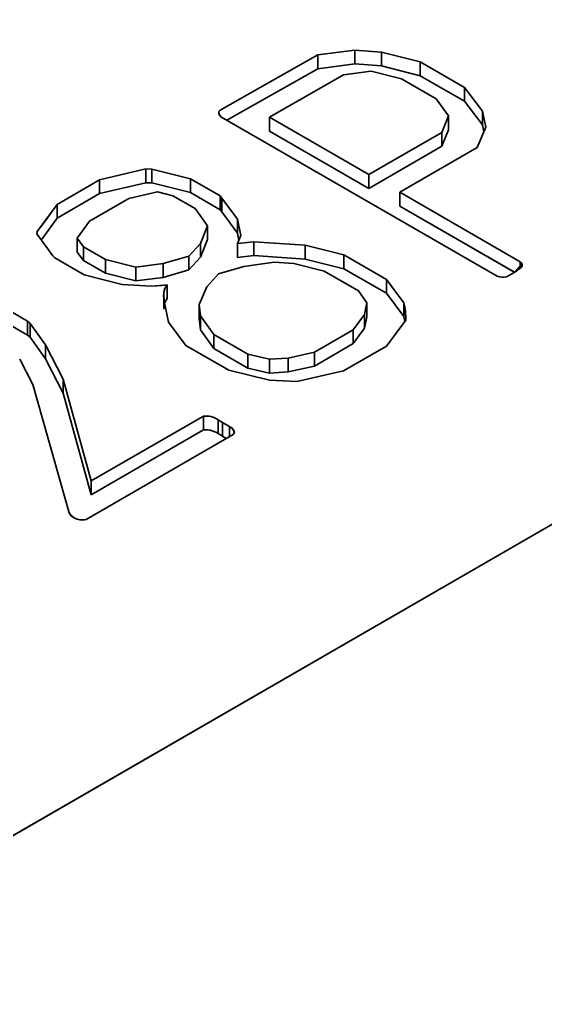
# Model space of a CAD drawing. Extents: x 146 to 1134, y 78 to 926.
# Drawn here: x 801.219 to 802.77, y 848.172 to 851.082 of the extents above; entities that cross this region are included whole.
import ezdxf

# ---------------------------------------------------------------- set-up
doc = ezdxf.new("R2010")
doc.units = 0

msp = doc.modelspace()

# ---------------------------------------------------------------- linework, layer by layer
at = {"color": 7, "lineweight": 35}
for p, q in [((813.0307, 855.5045), (789.0995, 841.6877)), ((789.0995, 841.6877), (813.0307, 855.5045))]:
    msp.add_line(p, q, dxfattribs=at)
at = {"color": 7, "lineweight": 35, "ltscale": 0.002758}
for p, q in [((802.2073, 850.9923), (802.098, 850.978)), ((802.2073, 850.9923), (802.098, 850.978)), ((802.098, 850.9372), (802.2073, 850.9515)), ((802.2073, 850.9515), (802.098, 850.9372))]:
    msp.add_line(p, q, dxfattribs=at)
at = {"color": 7, "lineweight": 35, "ltscale": 0.001976}
for p, q in [((802.2861, 850.9862), (802.2073, 850.9923)), ((802.2861, 850.9862), (802.2073, 850.9923)), ((802.2073, 850.9515), (802.2861, 850.9454)), ((802.2861, 850.9454), (802.2073, 850.9515))]:
    msp.add_line(p, q, dxfattribs=at)
at = {"color": 7, "lineweight": 35, "ltscale": 0.001019}
for p, q in [((802.2073, 850.9515), (802.2073, 850.9923)), ((802.2073, 850.9923), (802.2073, 850.9515)), ((802.2861, 850.9454), (802.2861, 850.9862)), ((802.2861, 850.9862), (802.2861, 850.9454)), ((802.5311, 850.8412), (802.5311, 850.882)), ((802.5311, 850.882), (802.5311, 850.8412)), ((802.4845, 850.7979), (802.4845, 850.7571)), ((802.4845, 850.7571), (802.4845, 850.7979)), ((802.4648, 850.7493), (802.4648, 850.7085)), ((802.4648, 850.7085), (802.4648, 850.7493)), ((801.7176, 850.384), (801.7176, 850.3433)), ((801.7176, 850.3433), (801.7176, 850.384)), ((801.5615, 850.3513), (801.5615, 850.3105)), ((801.5615, 850.3105), (801.5615, 850.3513)), ((801.8044, 849.8601), (801.8044, 849.9009)), ((801.8044, 849.9009), (801.8044, 849.8601))]:
    msp.add_line(p, q, dxfattribs=at)
at = {"color": 7, "lineweight": 35, "ltscale": 0.002951}
for p, q in [((802.4006, 850.9573), (802.2861, 850.9862)), ((802.4006, 850.9573), (802.2861, 850.9862)), ((802.2861, 850.9454), (802.4006, 850.9165)), ((802.4006, 850.9165), (802.2861, 850.9454)), ((802.3456, 850.9074), (802.4479, 850.8484)), ((802.3456, 850.9074), (802.4479, 850.8484))]:
    msp.add_line(p, q, dxfattribs=at)
at = {"color": 7, "lineweight": 35, "ltscale": 0.008272}
msp.add_line((802.098, 850.978), (801.8102, 850.8146), dxfattribs=at)
msp.add_line((802.098, 850.978), (801.8102, 850.8146), dxfattribs=at)
at = {"color": 7, "lineweight": 35, "ltscale": 0.001021}
for p, q in [((802.098, 850.978), (802.098, 850.9372)), ((802.098, 850.9372), (802.098, 850.978)), ((802.4006, 850.9165), (802.4006, 850.9573)), ((802.4006, 850.9573), (802.4006, 850.9165)), ((802.584, 850.7714), (802.584, 850.8123)), ((802.584, 850.8123), (802.584, 850.7714)), ((801.9562, 850.7939), (801.9562, 850.7531)), ((801.9562, 850.7531), (801.9562, 850.7939)), ((801.591, 850.6006), (801.591, 850.6414)), ((801.591, 850.6414), (801.591, 850.6006)), ((801.6085, 850.6001), (801.6085, 850.6409)), ((801.6085, 850.6409), (801.6085, 850.6001)), ((801.4545, 850.6093), (801.4545, 850.5684)), ((801.4545, 850.5684), (801.4545, 850.6093)), ((801.7225, 850.5714), (801.7225, 850.6122)), ((801.7225, 850.6122), (801.7225, 850.5714)), ((802.2492, 850.6248), (802.2492, 850.584)), ((802.2492, 850.584), (802.2492, 850.6248)), ((801.8101, 850.5208), (801.8101, 850.5616)), ((801.8101, 850.5616), (801.8101, 850.5208)), ((801.8154, 850.5145), (801.8154, 850.5554)), ((801.8154, 850.5554), (801.8154, 850.5145)), ((802.3401, 850.5315), (802.3401, 850.5723)), ((802.3401, 850.5723), (802.3401, 850.5315)), ((801.3289, 850.4958), (801.3289, 850.5367)), ((801.3289, 850.5367), (801.3289, 850.4958)), ((801.8614, 850.452), (801.8614, 850.4928)), ((801.8614, 850.4928), (801.8614, 850.452)), ((801.7733, 850.4736), (801.7733, 850.4328)), ((801.7733, 850.4328), (801.7733, 850.4736)), ((801.3884, 850.4368), (801.3884, 850.3959)), ((801.3884, 850.3959), (801.3884, 850.4368)), ((801.4068, 850.4113), (801.4068, 850.3705)), ((801.4068, 850.3705), (801.4068, 850.4113)), ((801.7526, 850.4216), (801.7526, 850.3808)), ((801.7526, 850.3808), (801.7526, 850.4216)), ((801.8614, 850.3799), (801.8614, 850.4208)), ((801.8614, 850.4208), (801.8614, 850.3799)), ((801.9097, 850.3853), (801.9097, 850.4261)), ((801.9097, 850.4261), (801.9097, 850.3853)), ((802.0607, 850.3753), (802.0607, 850.4161)), ((802.0607, 850.4161), (802.0607, 850.3753)), ((801.4714, 850.374), (801.4714, 850.3332)), ((801.4714, 850.3332), (801.4714, 850.374)), ((802.1752, 850.3468), (802.1752, 850.3876)), ((802.1752, 850.3876), (802.1752, 850.3468)), ((801.6418, 850.3616), (801.6418, 850.3208)), ((801.6418, 850.3208), (801.6418, 850.3616)), ((802.3008, 850.2742), (802.3008, 850.3151)), ((802.3008, 850.3151), (802.3008, 850.2742)), ((801.6534, 850.2586), (801.6534, 850.2994)), ((801.6534, 850.2994), (801.6534, 850.2586)), ((801.6437, 850.2275), (801.6437, 850.2684)), ((801.7479, 850.2408), (801.7479, 850.2)), ((801.7479, 850.2), (801.7479, 850.2408)), ((802.2435, 850.2457), (802.2435, 850.2049)), ((802.2435, 850.2049), (802.2435, 850.2457)), ((802.3519, 850.2054), (802.3519, 850.2462)), ((802.3519, 850.2462), (802.3519, 850.2054)), ((801.7526, 850.2073), (801.7526, 850.1664)), ((801.7526, 850.1664), (801.7526, 850.2073)), ((802.2364, 850.2117), (802.2364, 850.1709)), ((802.2364, 850.1709), (802.2364, 850.2117)), ((801.2417, 850.1509), (801.2417, 850.1917)), ((801.2417, 850.1917), (801.2417, 850.1509)), ((801.249, 850.1445), (801.249, 850.1853)), ((801.249, 850.1853), (801.249, 850.1445)), ((802.2028, 850.1664), (802.2028, 850.1256)), ((802.2028, 850.1256), (802.2028, 850.1664)), ((801.7916, 850.152), (801.7916, 850.1111)), ((801.7916, 850.1111), (801.7916, 850.152)), ((801.2946, 850.081), (801.2946, 850.1218)), ((801.2946, 850.1218), (801.2946, 850.081)), ((801.8915, 850.0943), (801.8915, 850.0535)), ((801.8915, 850.0535), (801.8915, 850.0943)), ((801.9556, 850.0795), (801.9556, 850.0387)), ((801.9556, 850.0387), (801.9556, 850.0795)), ((802.0107, 850.0827), (802.0107, 850.0419)), ((802.0107, 850.0419), (802.0107, 850.0827)), ((802.0882, 850.1003), (802.0882, 850.0594)), ((802.0882, 850.0594), (802.0882, 850.1003)), ((801.3473, 849.9792), (801.3473, 850.0201)), ((801.3473, 850.0201), (801.3473, 849.9792)), ((801.7609, 849.8705), (801.7609, 849.9113)), ((801.7609, 849.9113), (801.7609, 849.8705)), ((801.8169, 849.8518), (801.8169, 849.8926)), ((801.8169, 849.8926), (801.8169, 849.8518)), ((801.4299, 849.6794), (801.4299, 849.7202)), ((801.4299, 849.7202), (801.4299, 849.6794))]:
    msp.add_line(p, q, dxfattribs=at)
at = {"color": 7, "lineweight": 35, "ltscale": 0.003767}
for p, q in [((802.5311, 850.882), (802.4006, 850.9573)), ((802.5311, 850.882), (802.4006, 850.9573)), ((802.4006, 850.9165), (802.5311, 850.8412)), ((802.5311, 850.8412), (802.4006, 850.9165))]:
    msp.add_line(p, q, dxfattribs=at)
at = {"color": 7, "lineweight": 35, "ltscale": 0.0077}
for p, q in [((801.8301, 850.7851), (802.098, 850.9372)), ((802.098, 850.9372), (801.8301, 850.7851))]:
    msp.add_line(p, q, dxfattribs=at)
at = {"color": 7, "lineweight": 35, "ltscale": 0.002071}
msp.add_line((802.1738, 850.9196), (802.256, 850.9298), dxfattribs=at)
msp.add_line((802.1738, 850.9196), (802.256, 850.9298), dxfattribs=at)
at = {"color": 7, "lineweight": 35, "ltscale": 0.00231}
msp.add_line((802.256, 850.9298), (802.3456, 850.9074), dxfattribs=at)
msp.add_line((802.256, 850.9298), (802.3456, 850.9074), dxfattribs=at)
at = {"color": 7, "lineweight": 35, "ltscale": 0.00628}
msp.add_line((801.9562, 850.7939), (802.1738, 850.9196), dxfattribs=at)
msp.add_line((801.9562, 850.7939), (802.1738, 850.9196), dxfattribs=at)
at = {"color": 7, "lineweight": 35, "ltscale": 0.002188}
msp.add_line((802.584, 850.8123), (802.5311, 850.882), dxfattribs=at)
msp.add_line((802.584, 850.8123), (802.5311, 850.882), dxfattribs=at)
at = {"color": 7, "lineweight": 35, "ltscale": 0.00156}
msp.add_line((802.4479, 850.8484), (802.4845, 850.7979), dxfattribs=at)
msp.add_line((802.4479, 850.8484), (802.4845, 850.7979), dxfattribs=at)
at = {"color": 7, "lineweight": 35, "ltscale": 0.002189}
for p, q in [((802.5311, 850.8412), (802.584, 850.7714)), ((802.584, 850.7714), (802.5311, 850.8412))]:
    msp.add_line(p, q, dxfattribs=at)
at = {"color": 7, "lineweight": 35, "ltscale": 0.000145983}
msp.add_line((801.8102, 850.8146), (801.8058, 850.8108), dxfattribs=at)
msp.add_line((801.8102, 850.8146), (801.8058, 850.8108), dxfattribs=at)
at = {"color": 7, "lineweight": 35, "ltscale": 0.000198165}
msp.add_line((801.8058, 850.8108), (801.8068, 850.8029), dxfattribs=at)
at = {"color": 7, "lineweight": 35, "ltscale": 0.001206}
msp.add_line((802.5942, 850.7651), (802.584, 850.8123), dxfattribs=at)
msp.add_line((802.5942, 850.7651), (802.584, 850.8123), dxfattribs=at)
at = {"color": 7, "lineweight": 35, "ltscale": 0.000225273}
msp.add_line((801.8068, 850.8029), (801.812, 850.7956), dxfattribs=at)
at = {"color": 7, "lineweight": 35, "ltscale": 0.02356}
msp.add_line((801.812, 850.7956), (802.6282, 850.3244), dxfattribs=at)
msp.add_line((801.812, 850.7956), (802.6282, 850.3244), dxfattribs=at)
at = {"color": 7, "lineweight": 35, "ltscale": 0.008457}
for p, q in [((802.2492, 850.6248), (801.9562, 850.7939)), ((802.2492, 850.6248), (801.9562, 850.7939)), ((802.2492, 850.584), (801.9562, 850.7531)), ((801.9562, 850.7531), (802.2492, 850.584))]:
    msp.add_line(p, q, dxfattribs=at)
at = {"color": 7, "lineweight": 35, "ltscale": 0.001311}
for p, q in [((802.4845, 850.7979), (802.4648, 850.7493)), ((802.4845, 850.7979), (802.4648, 850.7493)), ((802.4845, 850.7571), (802.4648, 850.7085)), ((802.4648, 850.7085), (802.4845, 850.7571))]:
    msp.add_line(p, q, dxfattribs=at)
at = {"color": 7, "lineweight": 35, "ltscale": 0.006223}
msp.add_line((802.4648, 850.7493), (802.2492, 850.6248), dxfattribs=at)
msp.add_line((802.4648, 850.7493), (802.2492, 850.6248), dxfattribs=at)
at = {"color": 7, "lineweight": 35, "ltscale": 0.001639}
msp.add_line((802.5691, 850.7046), (802.5942, 850.7651), dxfattribs=at)
msp.add_line((802.5691, 850.7046), (802.5942, 850.7651), dxfattribs=at)
at = {"color": 7, "lineweight": 35, "ltscale": 0.000519859}
for p, q in [((802.584, 850.7714), (802.5884, 850.7511)), ((802.5884, 850.7511), (802.584, 850.7714))]:
    msp.add_line(p, q, dxfattribs=at)
at = {"color": 7, "lineweight": 35, "ltscale": 0.006224}
for p, q in [((802.4648, 850.7085), (802.2492, 850.584)), ((802.2492, 850.584), (802.4648, 850.7085))]:
    msp.add_line(p, q, dxfattribs=at)
at = {"color": 7, "lineweight": 35, "ltscale": 0.006611}
msp.add_line((802.3401, 850.5723), (802.5691, 850.7046), dxfattribs=at)
msp.add_line((802.3401, 850.5723), (802.5691, 850.7046), dxfattribs=at)
at = {"color": 7, "lineweight": 35, "ltscale": 0.003507}
for p, q in [((801.591, 850.6414), (801.4545, 850.6093)), ((801.591, 850.6414), (801.4545, 850.6093)), ((801.4545, 850.5684), (801.591, 850.6006)), ((801.4545, 850.5684), (801.591, 850.6006))]:
    msp.add_line(p, q, dxfattribs=at)
at = {"color": 7, "lineweight": 35, "ltscale": 0.000438097}
for p, q in [((801.6085, 850.6409), (801.591, 850.6414)), ((801.6085, 850.6409), (801.591, 850.6414)), ((801.591, 850.6006), (801.6085, 850.6001)), ((801.591, 850.6006), (801.6085, 850.6001))]:
    msp.add_line(p, q, dxfattribs=at)
at = {"color": 7, "lineweight": 35, "ltscale": 0.002938}
for p, q in [((801.7225, 850.6122), (801.6085, 850.6409)), ((801.7225, 850.6122), (801.6085, 850.6409)), ((801.6085, 850.6001), (801.7225, 850.5714)), ((801.6085, 850.6001), (801.7225, 850.5714))]:
    msp.add_line(p, q, dxfattribs=at)
at = {"color": 7, "lineweight": 35, "ltscale": 0.003627}
for p, q in [((801.4545, 850.6093), (801.3289, 850.5367)), ((801.4545, 850.6093), (801.3289, 850.5367)), ((801.3289, 850.4958), (801.4545, 850.5684)), ((801.3289, 850.4958), (801.4545, 850.5684)), ((802.3008, 850.3151), (802.1752, 850.3876)), ((802.3008, 850.3151), (802.1752, 850.3876)), ((802.1752, 850.3468), (802.3008, 850.2742)), ((802.1752, 850.3468), (802.3008, 850.2742))]:
    msp.add_line(p, q, dxfattribs=at)
at = {"color": 7, "lineweight": 35, "ltscale": 0.002529}
for p, q in [((801.8101, 850.5616), (801.7225, 850.6122)), ((801.8101, 850.5616), (801.7225, 850.6122)), ((801.7225, 850.5714), (801.8101, 850.5208)), ((801.7225, 850.5714), (801.8101, 850.5208))]:
    msp.add_line(p, q, dxfattribs=at)
at = {"color": 7, "lineweight": 35, "ltscale": 0.002167}
msp.add_line((801.541, 850.5542), (801.6254, 850.5736), dxfattribs=at)
msp.add_line((801.541, 850.5542), (801.6254, 850.5736), dxfattribs=at)
at = {"color": 7, "lineweight": 35, "ltscale": 0.001162}
msp.add_line((801.6254, 850.5736), (801.6705, 850.5623), dxfattribs=at)
msp.add_line((801.6254, 850.5736), (801.6705, 850.5623), dxfattribs=at)
at = {"color": 7, "lineweight": 35, "ltscale": 0.003357}
msp.add_line((801.4247, 850.4871), (801.541, 850.5542), dxfattribs=at)
msp.add_line((801.4247, 850.4871), (801.541, 850.5542), dxfattribs=at)
at = {"color": 7, "lineweight": 35, "ltscale": 0.001901}
msp.add_line((801.6705, 850.5623), (801.7364, 850.5243), dxfattribs=at)
msp.add_line((801.6705, 850.5623), (801.7364, 850.5243), dxfattribs=at)
at = {"color": 7, "lineweight": 35, "ltscale": 0.000205558}
for p, q in [((801.8154, 850.5554), (801.8101, 850.5616)), ((801.8154, 850.5554), (801.8101, 850.5616)), ((801.8101, 850.5208), (801.8154, 850.5145)), ((801.8101, 850.5208), (801.8154, 850.5145))]:
    msp.add_line(p, q, dxfattribs=at)
at = {"color": 7, "lineweight": 35, "ltscale": 0.001941}
for p, q in [((801.8614, 850.4928), (801.8154, 850.5554)), ((801.8614, 850.4928), (801.8154, 850.5554)), ((801.8154, 850.5145), (801.8614, 850.452)), ((801.8154, 850.5145), (801.8614, 850.452))]:
    msp.add_line(p, q, dxfattribs=at)
at = {"color": 7, "lineweight": 35, "ltscale": 0.01027}
msp.add_line((802.6959, 850.3669), (802.3401, 850.5723), dxfattribs=at)
msp.add_line((802.6959, 850.3669), (802.3401, 850.5723), dxfattribs=at)
at = {"color": 7, "lineweight": 35, "ltscale": 0.002491}
msp.add_line((801.3289, 850.5367), (801.2701, 850.4562), dxfattribs=at)
at = {"color": 7, "lineweight": 35, "ltscale": 0.00070881}
msp.add_line((801.3289, 850.5367), (801.3124, 850.5136), dxfattribs=at)
at = {"color": 7, "lineweight": 35, "ltscale": 0.001567}
msp.add_line((801.7364, 850.5243), (801.7733, 850.4736), dxfattribs=at)
msp.add_line((801.7364, 850.5243), (801.7733, 850.4736), dxfattribs=at)
at = {"color": 7, "lineweight": 35, "ltscale": 0.009796}
msp.add_line((802.3401, 850.5315), (802.6794, 850.3356), dxfattribs=at)
at = {"color": 7, "lineweight": 35, "ltscale": 0.00977}
msp.add_line((802.6785, 850.3361), (802.3401, 850.5315), dxfattribs=at)
at = {"color": 7, "lineweight": 35, "ltscale": 0.001073}
msp.add_line((801.296, 850.4905), (801.2701, 850.4562), dxfattribs=at)
at = {"color": 7, "lineweight": 35, "ltscale": 0.001989}
msp.add_line((801.2823, 850.4313), (801.3289, 850.4958), dxfattribs=at)
at = {"color": 7, "lineweight": 35, "ltscale": 0.001991}
msp.add_line((801.2824, 850.4312), (801.3289, 850.4958), dxfattribs=at)
at = {"color": 7, "lineweight": 35, "ltscale": 0.000709168}
msp.add_line((801.3124, 850.5136), (801.296, 850.4905), dxfattribs=at)
at = {"color": 7, "lineweight": 35, "ltscale": 0.001551}
msp.add_line((801.3884, 850.4368), (801.4247, 850.4871), dxfattribs=at)
msp.add_line((801.3884, 850.4368), (801.4247, 850.4871), dxfattribs=at)
at = {"color": 7, "lineweight": 35, "ltscale": 0.00122}
msp.add_line((801.871, 850.4449), (801.8614, 850.4928), dxfattribs=at)
msp.add_line((801.871, 850.4449), (801.8614, 850.4928), dxfattribs=at)
at = {"color": 7, "lineweight": 35, "ltscale": 0.001399}
for p, q in [((801.7733, 850.4736), (801.7526, 850.4216)), ((801.7733, 850.4736), (801.7526, 850.4216)), ((801.7526, 850.3808), (801.7733, 850.4328)), ((801.7526, 850.3808), (801.7733, 850.4328))]:
    msp.add_line(p, q, dxfattribs=at)
at = {"color": 7, "lineweight": 35, "ltscale": 0.000174758}
msp.add_line((801.2701, 850.4562), (801.2695, 850.4492), dxfattribs=at)
msp.add_line((801.2701, 850.4562), (801.2695, 850.4492), dxfattribs=at)
at = {"color": 7, "lineweight": 35, "ltscale": 0.001998}
msp.add_line((801.2695, 850.4492), (801.316, 850.3843), dxfattribs=at)
msp.add_line((801.2695, 850.4492), (801.316, 850.3843), dxfattribs=at)
at = {"color": 7, "lineweight": 35, "ltscale": 0.000785632}
for p, q in [((801.4068, 850.4113), (801.3884, 850.4368)), ((801.4068, 850.4113), (801.3884, 850.4368)), ((801.3884, 850.3959), (801.4068, 850.3705)), ((801.3884, 850.3959), (801.4068, 850.3705))]:
    msp.add_line(p, q, dxfattribs=at)
at = {"color": 7, "lineweight": 35, "ltscale": 0.000527577}
msp.add_line((801.8614, 850.452), (801.8655, 850.4313), dxfattribs=at)
msp.add_line((801.8614, 850.452), (801.8655, 850.4313), dxfattribs=at)
at = {"color": 7, "lineweight": 35, "ltscale": 0.000650569}
msp.add_line((801.8614, 850.4208), (801.871, 850.4449), dxfattribs=at)
msp.add_line((801.8614, 850.4208), (801.871, 850.4449), dxfattribs=at)
at = {"color": 7, "lineweight": 35, "ltscale": 0.001864}
for p, q in [((801.4714, 850.374), (801.4068, 850.4113)), ((801.4714, 850.374), (801.4068, 850.4113)), ((801.4068, 850.3705), (801.4714, 850.3332)), ((801.4068, 850.3705), (801.4714, 850.3332))]:
    msp.add_line(p, q, dxfattribs=at)
at = {"color": 7, "lineweight": 35, "ltscale": 0.001285}
msp.add_line((801.7526, 850.4216), (801.7176, 850.384), dxfattribs=at)
msp.add_line((801.7526, 850.4216), (801.7176, 850.384), dxfattribs=at)
at = {"color": 7, "lineweight": 35, "ltscale": 0.001214}
for p, q in [((801.9097, 850.4261), (801.8614, 850.4208)), ((801.9097, 850.4261), (801.8614, 850.4208)), ((801.8614, 850.3799), (801.9097, 850.3853)), ((801.8614, 850.3799), (801.9097, 850.3853))]:
    msp.add_line(p, q, dxfattribs=at)
at = {"color": 7, "lineweight": 35, "ltscale": 0.003785}
for p, q in [((802.0607, 850.4161), (801.9097, 850.4261)), ((802.0607, 850.4161), (801.9097, 850.4261)), ((801.9097, 850.3853), (802.0607, 850.3753)), ((801.9097, 850.3853), (802.0607, 850.3753))]:
    msp.add_line(p, q, dxfattribs=at)
at = {"color": 7, "lineweight": 35, "ltscale": 0.002948}
for p, q in [((802.1752, 850.3876), (802.0607, 850.4161)), ((802.1752, 850.3876), (802.0607, 850.4161)), ((802.0607, 850.3753), (802.1752, 850.3468)), ((802.0607, 850.3753), (802.1752, 850.3468))]:
    msp.add_line(p, q, dxfattribs=at)
at = {"color": 7, "lineweight": 35, "ltscale": 0.000210533}
msp.add_line((801.316, 850.3843), (801.3222, 850.3785), dxfattribs=at)
msp.add_line((801.316, 850.3843), (801.3222, 850.3785), dxfattribs=at)
at = {"color": 7, "lineweight": 35, "ltscale": 0.002497}
msp.add_line((801.3222, 850.3785), (801.4087, 850.3286), dxfattribs=at)
msp.add_line((801.3222, 850.3785), (801.4087, 850.3286), dxfattribs=at)
at = {"color": 7, "lineweight": 35, "ltscale": 0.002324}
for p, q in [((801.5615, 850.3513), (801.4714, 850.374)), ((801.5615, 850.3513), (801.4714, 850.374)), ((801.4714, 850.3332), (801.5615, 850.3105)), ((801.4714, 850.3332), (801.5615, 850.3105))]:
    msp.add_line(p, q, dxfattribs=at)
at = {"color": 7, "lineweight": 35, "ltscale": 0.001975}
for p, q in [((801.7176, 850.384), (801.6418, 850.3616)), ((801.7176, 850.384), (801.6418, 850.3616)), ((801.6418, 850.3208), (801.7176, 850.3433)), ((801.6418, 850.3208), (801.7176, 850.3433))]:
    msp.add_line(p, q, dxfattribs=at)
at = {"color": 7, "lineweight": 35, "ltscale": 0.001284}
msp.add_line((801.7176, 850.3433), (801.7526, 850.3808), dxfattribs=at)
msp.add_line((801.7176, 850.3433), (801.7526, 850.3808), dxfattribs=at)
at = {"color": 7, "lineweight": 35, "ltscale": 0.002025}
msp.add_line((801.6418, 850.3616), (801.5615, 850.3513), dxfattribs=at)
msp.add_line((801.6418, 850.3616), (801.5615, 850.3513), dxfattribs=at)
at = {"color": 7, "lineweight": 35, "ltscale": 0.001953}
msp.add_line((801.8057, 850.3312), (801.8805, 850.3536), dxfattribs=at)
msp.add_line((801.8057, 850.3312), (801.8805, 850.3536), dxfattribs=at)
at = {"color": 7, "lineweight": 35, "ltscale": 0.002239}
msp.add_line((801.8805, 850.3536), (801.9692, 850.366), dxfattribs=at)
msp.add_line((801.8805, 850.3536), (801.9692, 850.366), dxfattribs=at)
at = {"color": 7, "lineweight": 35, "ltscale": 0.001456}
msp.add_line((801.9692, 850.366), (802.0273, 850.362), dxfattribs=at)
msp.add_line((801.9692, 850.366), (802.0273, 850.362), dxfattribs=at)
at = {"color": 7, "lineweight": 35, "ltscale": 0.002312}
msp.add_line((802.0273, 850.362), (802.1171, 850.3398), dxfattribs=at)
msp.add_line((802.0273, 850.362), (802.1171, 850.3398), dxfattribs=at)
at = {"color": 7, "lineweight": 35, "ltscale": 0.000589274}
msp.add_line((802.6794, 850.3367), (802.6987, 850.3502), dxfattribs=at)
at = {"color": 7, "lineweight": 35, "ltscale": 0.000480652}
msp.add_line((802.6959, 850.3477), (802.6959, 850.3669), dxfattribs=at)
at = {"color": 7, "lineweight": 35, "ltscale": 0.000479126}
msp.add_line((802.6959, 850.3669), (802.6959, 850.3478), dxfattribs=at)
at = {"color": 7, "lineweight": 35, "ltscale": 0.002904}
msp.add_line((801.4087, 850.3286), (801.5214, 850.3005), dxfattribs=at)
msp.add_line((801.4087, 850.3286), (801.5214, 850.3005), dxfattribs=at)
at = {"color": 7, "lineweight": 35, "ltscale": 0.002024}
msp.add_line((801.5615, 850.3105), (801.6418, 850.3208), dxfattribs=at)
msp.add_line((801.5615, 850.3105), (801.6418, 850.3208), dxfattribs=at)
at = {"color": 7, "lineweight": 35, "ltscale": 0.001288}
msp.add_line((801.7711, 850.293), (801.8057, 850.3312), dxfattribs=at)
msp.add_line((801.7711, 850.293), (801.8057, 850.3312), dxfattribs=at)
at = {"color": 7, "lineweight": 35, "ltscale": 0.002916}
msp.add_line((802.1171, 850.3398), (802.2181, 850.2816), dxfattribs=at)
msp.add_line((802.1171, 850.3398), (802.2181, 850.2816), dxfattribs=at)
at = {"color": 7, "lineweight": 35, "ltscale": 0.002144}
for p, q in [((802.3519, 850.2462), (802.3008, 850.3151)), ((802.3519, 850.2462), (802.3008, 850.3151)), ((802.3008, 850.2742), (802.3519, 850.2054)), ((802.3008, 850.2742), (802.3519, 850.2054))]:
    msp.add_line(p, q, dxfattribs=at)
at = {"color": 7, "lineweight": 35, "ltscale": 0.000343418}
msp.add_line((802.6282, 850.3244), (802.6417, 850.3221), dxfattribs=at)
at = {"color": 7, "lineweight": 35, "ltscale": 0.000348465}
msp.add_line((802.6417, 850.3221), (802.6556, 850.3229), dxfattribs=at)
at = {"color": 7, "lineweight": 35, "ltscale": 0.000687027}
msp.add_line((802.6556, 850.3229), (802.6794, 850.3367), dxfattribs=at)
msp.add_line((802.6556, 850.3229), (802.6794, 850.3367), dxfattribs=at)
at = {"color": 7, "lineweight": 35, "ltscale": 0.002179}
msp.add_line((801.5214, 850.3005), (801.6084, 850.2947), dxfattribs=at)
msp.add_line((801.5214, 850.3005), (801.6084, 850.2947), dxfattribs=at)
at = {"color": 7, "lineweight": 35, "ltscale": 0.001131}
msp.add_line((801.6084, 850.2947), (801.6534, 850.2994), dxfattribs=at)
at = {"color": 7, "lineweight": 35, "ltscale": 0.00075415}
msp.add_line((801.6084, 850.2947), (801.6384, 850.2976), dxfattribs=at)
at = {"color": 7, "lineweight": 35, "ltscale": 0.000376633}
msp.add_line((801.6384, 850.2976), (801.6534, 850.2994), dxfattribs=at)
at = {"color": 7, "lineweight": 35, "ltscale": 0.000365654}
msp.add_line((801.6534, 850.2994), (801.6461, 850.2867), dxfattribs=at)
at = {"color": 7, "lineweight": 35, "ltscale": 0.001428}
msp.add_line((801.7479, 850.2408), (801.7711, 850.293), dxfattribs=at)
msp.add_line((801.7479, 850.2408), (801.7711, 850.293), dxfattribs=at)
at = {"color": 7, "lineweight": 35, "ltscale": 0.000364331}
msp.add_line((801.6461, 850.246), (801.6534, 850.2586), dxfattribs=at)
at = {"color": 7, "lineweight": 35, "ltscale": 0.00034919}
msp.add_line((801.6465, 850.2465), (801.6534, 850.2586), dxfattribs=at)
at = {"color": 7, "lineweight": 35, "ltscale": 0.001099}
msp.add_line((802.2181, 850.2816), (802.2435, 850.2457), dxfattribs=at)
msp.add_line((802.2181, 850.2816), (802.2435, 850.2457), dxfattribs=at)
at = {"color": 7, "lineweight": 35, "ltscale": 0.002445}
msp.add_line((801.2417, 850.1917), (801.157, 850.2406), dxfattribs=at)
msp.add_line((801.2417, 850.1917), (801.157, 850.2406), dxfattribs=at)
at = {"color": 7, "lineweight": 35, "ltscale": 0.001463}
msp.add_line((801.6464, 850.2462), (801.658, 850.1888), dxfattribs=at)
msp.add_line((801.6464, 850.2462), (801.658, 850.1888), dxfattribs=at)
at = {"color": 7, "lineweight": 35, "ltscale": 0.000847418}
for p, q in [((801.7526, 850.2073), (801.7479, 850.2408)), ((801.7526, 850.2073), (801.7479, 850.2408)), ((801.7479, 850.2), (801.7526, 850.1664)), ((801.7479, 850.2), (801.7526, 850.1664))]:
    msp.add_line(p, q, dxfattribs=at)
at = {"color": 7, "lineweight": 35, "ltscale": 0.000868462}
for p, q in [((802.2435, 850.2457), (802.2364, 850.2117)), ((802.2435, 850.2457), (802.2364, 850.2117)), ((802.2364, 850.1709), (802.2435, 850.2049)), ((802.2364, 850.1709), (802.2435, 850.2049))]:
    msp.add_line(p, q, dxfattribs=at)
at = {"color": 7, "lineweight": 35, "ltscale": 0.000650608}
msp.add_line((802.3568, 850.2206), (802.3519, 850.2462), dxfattribs=at)
at = {"color": 7, "lineweight": 35, "ltscale": 0.002446}
for p, q in [((801.157, 850.1998), (801.2417, 850.1509)), ((801.2417, 850.1509), (801.157, 850.1998))]:
    msp.add_line(p, q, dxfattribs=at)
at = {"color": 7, "lineweight": 35, "ltscale": 0.001692}
for p, q in [((801.7916, 850.152), (801.7526, 850.2073)), ((801.7916, 850.152), (801.7526, 850.2073)), ((801.7526, 850.1664), (801.7916, 850.1111)), ((801.7526, 850.1664), (801.7916, 850.1111))]:
    msp.add_line(p, q, dxfattribs=at)
at = {"color": 7, "lineweight": 35, "ltscale": 0.00141}
for p, q in [((802.2364, 850.2117), (802.2028, 850.1664)), ((802.2364, 850.2117), (802.2028, 850.1664)), ((802.2028, 850.1256), (802.2364, 850.1709)), ((802.2028, 850.1256), (802.2364, 850.1709))]:
    msp.add_line(p, q, dxfattribs=at)
at = {"color": 7, "lineweight": 35, "ltscale": 0.002382}
msp.add_line((802.3013, 850.1183), (802.3579, 850.1949), dxfattribs=at)
msp.add_line((802.3013, 850.1183), (802.3579, 850.1949), dxfattribs=at)
at = {"color": 7, "lineweight": 35, "ltscale": 0.000361981}
msp.add_line((802.3519, 850.2054), (802.3552, 850.1913), dxfattribs=at)
at = {"color": 7, "lineweight": 35, "ltscale": 0.000375366}
msp.add_line((802.3519, 850.2054), (802.3552, 850.1907), dxfattribs=at)
at = {"color": 7, "lineweight": 35, "ltscale": 0.000643049}
msp.add_line((802.3579, 850.1949), (802.3568, 850.2206), dxfattribs=at)
at = {"color": 7, "lineweight": 35, "ltscale": 0.000242158}
for p, q in [((801.249, 850.1853), (801.2417, 850.1917)), ((801.249, 850.1853), (801.2417, 850.1917)), ((801.2417, 850.1509), (801.249, 850.1445)), ((801.249, 850.1445), (801.2417, 850.1509))]:
    msp.add_line(p, q, dxfattribs=at)
at = {"color": 7, "lineweight": 35, "ltscale": 0.001955}
for p, q in [((801.2946, 850.1218), (801.249, 850.1853)), ((801.2946, 850.1218), (801.249, 850.1853)), ((801.249, 850.1445), (801.2946, 850.081)), ((801.2946, 850.081), (801.249, 850.1445))]:
    msp.add_line(p, q, dxfattribs=at)
at = {"color": 7, "lineweight": 35, "ltscale": 0.002145}
msp.add_line((801.658, 850.1888), (801.7092, 850.1201), dxfattribs=at)
msp.add_line((801.658, 850.1888), (801.7092, 850.1201), dxfattribs=at)
at = {"color": 7, "lineweight": 35, "ltscale": 0.003307}
for p, q in [((802.2028, 850.1664), (802.0882, 850.1003)), ((802.2028, 850.1664), (802.0882, 850.1003)), ((802.0882, 850.0594), (802.2028, 850.1256)), ((802.0882, 850.0594), (802.2028, 850.1256))]:
    msp.add_line(p, q, dxfattribs=at)
at = {"color": 7, "lineweight": 35, "ltscale": 0.002884}
for p, q in [((801.8915, 850.0943), (801.7916, 850.152)), ((801.8915, 850.0943), (801.7916, 850.152)), ((801.7916, 850.1111), (801.8915, 850.0535)), ((801.7916, 850.1111), (801.8915, 850.0535))]:
    msp.add_line(p, q, dxfattribs=at)
at = {"color": 7, "lineweight": 35, "ltscale": 0.002864}
for p, q in [((801.3473, 850.0201), (801.2946, 850.1218)), ((801.3473, 850.0201), (801.2946, 850.1218)), ((801.2946, 850.081), (801.3473, 849.9792)), ((801.3473, 849.9792), (801.2946, 850.081))]:
    msp.add_line(p, q, dxfattribs=at)
at = {"color": 7, "lineweight": 35, "ltscale": 0.003663}
msp.add_line((801.7092, 850.1201), (801.8361, 850.0468), dxfattribs=at)
msp.add_line((801.7092, 850.1201), (801.8361, 850.0468), dxfattribs=at)
at = {"color": 7, "lineweight": 35, "ltscale": 0.003668}
msp.add_line((802.1742, 850.045), (802.3013, 850.1183), dxfattribs=at)
msp.add_line((802.1742, 850.045), (802.3013, 850.1183), dxfattribs=at)
at = {"color": 7, "lineweight": 35, "ltscale": 0.002117}
msp.add_line((801.2187, 850.08), (801.2575, 850.0047), dxfattribs=at)
msp.add_line((801.2187, 850.08), (801.2575, 850.0047), dxfattribs=at)
at = {"color": 7, "lineweight": 35, "ltscale": 0.001644}
for p, q in [((801.9556, 850.0795), (801.8915, 850.0943)), ((801.9556, 850.0795), (801.8915, 850.0943)), ((801.8915, 850.0535), (801.9556, 850.0387)), ((801.8915, 850.0535), (801.9556, 850.0387))]:
    msp.add_line(p, q, dxfattribs=at)
at = {"color": 7, "lineweight": 35, "ltscale": 0.001379}
for p, q in [((802.0107, 850.0827), (801.9556, 850.0795)), ((802.0107, 850.0827), (801.9556, 850.0795)), ((801.9556, 850.0387), (802.0107, 850.0419)), ((801.9556, 850.0387), (802.0107, 850.0419))]:
    msp.add_line(p, q, dxfattribs=at)
at = {"color": 7, "lineweight": 35, "ltscale": 0.001987}
for p, q in [((802.0882, 850.1003), (802.0107, 850.0827)), ((802.0882, 850.1003), (802.0107, 850.0827)), ((802.0107, 850.0419), (802.0882, 850.0594)), ((802.0107, 850.0419), (802.0882, 850.0594))]:
    msp.add_line(p, q, dxfattribs=at)
at = {"color": 7, "lineweight": 35, "ltscale": 0.007776}
for p, q in [((801.4299, 849.7202), (801.3473, 850.0201)), ((801.4299, 849.7202), (801.3473, 850.0201)), ((801.3473, 849.9792), (801.4299, 849.6794)), ((801.4299, 849.6794), (801.3473, 849.9792))]:
    msp.add_line(p, q, dxfattribs=at)
at = {"color": 7, "lineweight": 35, "ltscale": 0.003073}
msp.add_line((801.8361, 850.0468), (801.9554, 850.0173), dxfattribs=at)
msp.add_line((801.8361, 850.0468), (801.9554, 850.0173), dxfattribs=at)
at = {"color": 7, "lineweight": 35, "ltscale": 0.003542}
msp.add_line((802.0361, 850.0132), (802.1742, 850.045), dxfattribs=at)
msp.add_line((802.0361, 850.0132), (802.1742, 850.045), dxfattribs=at)
at = {"color": 7, "lineweight": 35, "ltscale": 0.009857}
msp.add_line((801.2575, 850.0047), (801.365, 849.6254), dxfattribs=at)
msp.add_line((801.2575, 850.0047), (801.365, 849.6254), dxfattribs=at)
at = {"color": 7, "lineweight": 35, "ltscale": 0.00202}
msp.add_line((801.9554, 850.0173), (802.0361, 850.0132), dxfattribs=at)
msp.add_line((801.9554, 850.0173), (802.0361, 850.0132), dxfattribs=at)
at = {"color": 7, "lineweight": 35, "ltscale": 0.009555}
for p, q in [((801.7609, 849.9113), (801.4299, 849.7202)), ((801.7609, 849.9113), (801.4299, 849.7202)), ((801.4299, 849.6794), (801.7609, 849.8705)), ((801.7609, 849.8705), (801.4299, 849.6794))]:
    msp.add_line(p, q, dxfattribs=at)
at = {"color": 7, "lineweight": 35, "ltscale": 0.000300788}
msp.add_line((801.7729, 849.9117), (801.7609, 849.9113), dxfattribs=at)
at = {"color": 7, "lineweight": 35, "ltscale": 0.00037454}
msp.add_line((801.8169, 849.8926), (801.8044, 849.9009), dxfattribs=at)
msp.add_line((801.8169, 849.8926), (801.8044, 849.9009), dxfattribs=at)
at = {"color": 7, "lineweight": 35, "ltscale": 0.000296319}
for p, q in [((801.8269, 849.8863), (801.8169, 849.8926)), ((801.8269, 849.8455), (801.8169, 849.8518))]:
    msp.add_line(p, q, dxfattribs=at)
at = {"color": 7, "lineweight": 35, "ltscale": 0.000606404}
msp.add_line((801.8379, 849.8805), (801.8169, 849.8926), dxfattribs=at)
at = {"color": 7, "lineweight": 35, "ltscale": 0.000310564}
msp.add_line((801.8379, 849.8805), (801.8269, 849.8863), dxfattribs=at)
at = {"color": 7, "lineweight": 35, "ltscale": 0.000743103}
for p, q in [((801.8379, 849.8508), (801.8379, 849.8805)), ((801.8379, 849.8805), (801.8379, 849.8508))]:
    msp.add_line(p, q, dxfattribs=at)
at = {"color": 7, "lineweight": 35, "ltscale": 0.012544}
msp.add_line((801.4144, 849.6063), (801.8489, 849.8572), dxfattribs=at)
msp.add_line((801.4144, 849.6063), (801.8489, 849.8572), dxfattribs=at)
at = {"color": 7, "lineweight": 35, "ltscale": 0.000300846}
msp.add_line((801.7729, 849.871), (801.7609, 849.8705), dxfattribs=at)
at = {"color": 7, "lineweight": 35, "ltscale": 0.000375382}
for p, q in [((801.8044, 849.8601), (801.8169, 849.8518)), ((801.8169, 849.8518), (801.8044, 849.8601))]:
    msp.add_line(p, q, dxfattribs=at)
at = {"color": 7, "lineweight": 35, "ltscale": 0.000320899}
msp.add_line((801.8169, 849.8518), (801.8278, 849.845), dxfattribs=at)
at = {"color": 7, "lineweight": 35, "ltscale": 0.00013798}
msp.add_line((801.8489, 849.8572), (801.8519, 849.8618), dxfattribs=at)
msp.add_line((801.8489, 849.8572), (801.8519, 849.8618), dxfattribs=at)
at = {"color": 7, "lineweight": 35, "ltscale": 0.000131367}
msp.add_line((801.8519, 849.8618), (801.8517, 849.8671), dxfattribs=at)
at = {"color": 7, "lineweight": 35, "ltscale": 0.00023278}
msp.add_line((801.365, 849.6254), (801.3701, 849.6176), dxfattribs=at)
at = {"color": 7, "lineweight": 35, "ltscale": 0.00027588}
msp.add_line((801.3701, 849.6176), (801.3789, 849.611), dxfattribs=at)
at = {"color": 7, "lineweight": 35, "ltscale": 0.000231336}
msp.add_line((801.4053, 849.6046), (801.4144, 849.6063), dxfattribs=at)
at = {"color": 7, "lineweight": 35}
msp.add_lwpolyline([(802.6794, 850.3367), (802.7012, 850.3609), (802.6959, 850.3669)], dxfattribs=at)
for centre, radius, start, end in [((801.8226, 850.809), 0.0169, 173.8122, 231.4219), ((802.692, 850.3573), 0.0099, 313.6786, 67.9903), ((802.6453, 850.386), 0.0639, 254.484, 279.3194), ((801.7035, 850.2669), 0.0601, 147.0785, 199.9593), ((801.7271, 850.2684), 0.0833, 167.1794, 195.3607), ((802.1778, 850.2007), 0.1801, 358.177, 14.6383), ((801.7679, 849.8462), 0.0655, 56.2607, 96.1635), ((801.7632, 849.8353), 0.0773, 57.8929, 82.7796), ((801.8317, 849.8602), 0.0207, 4.6519, 73.1378), ((801.8242, 849.8514), 0.0319, 29.6417, 64.7645), ((801.7679, 849.8054), 0.0655, 56.2607, 96.1635), ((801.7632, 849.7944), 0.0773, 57.8929, 82.7796), ((801.3912, 849.6371), 0.0287, 204.113, 244.8065), ((801.403, 849.653), 0.0482, 240.1449, 283.6803), ((801.4067, 849.665), 0.0606, 242.8022, 268.6886)]:
    msp.add_arc(centre, radius, start, end, dxfattribs=at)

doc.saveas('drawing.dxf')
